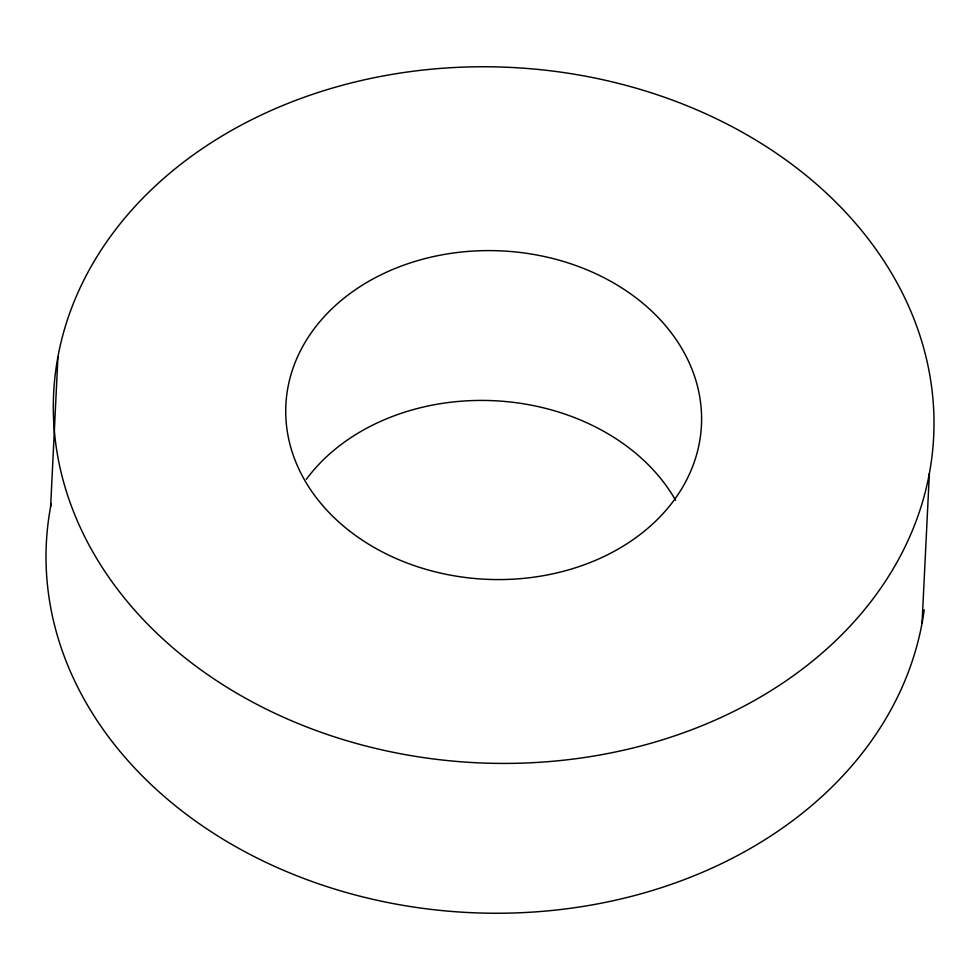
<?xml version="1.0" encoding="UTF-8"?>
<svg xmlns="http://www.w3.org/2000/svg" width="980" height="980" viewBox="0 0 980 980"><rect width="100%" height="100%" fill="white"/><g stroke="black" fill="none" stroke-linecap="round" stroke-linejoin="round"><path stroke-width="1.47" d="M50.629 506.574L57.955 356.745M922.045 623.255L929.371 473.426A440.535 348.084 2.8 0 0 330.946 88.506A440.535 348.084 2.8 0 0 220.672 683.33A440.535 348.084 2.8 0 0 929.371 473.426M924.189 609.817A440.535 348.084 2.8 0 1 429.326 909.183A440.535 348.084 2.8 0 1 51.193 503.659M306.287 479.343A208.03 164.371 2.8 0 1 496.444 400.845A208.03 164.371 2.8 0 1 675.624 500.327M349.064 530.609A208.03 164.371 2.8 0 0 695.371 458.738A208.03 164.371 2.8 0 0 436.553 255.915A208.03 164.371 2.8 0 0 349.064 530.609"/></g></svg>
